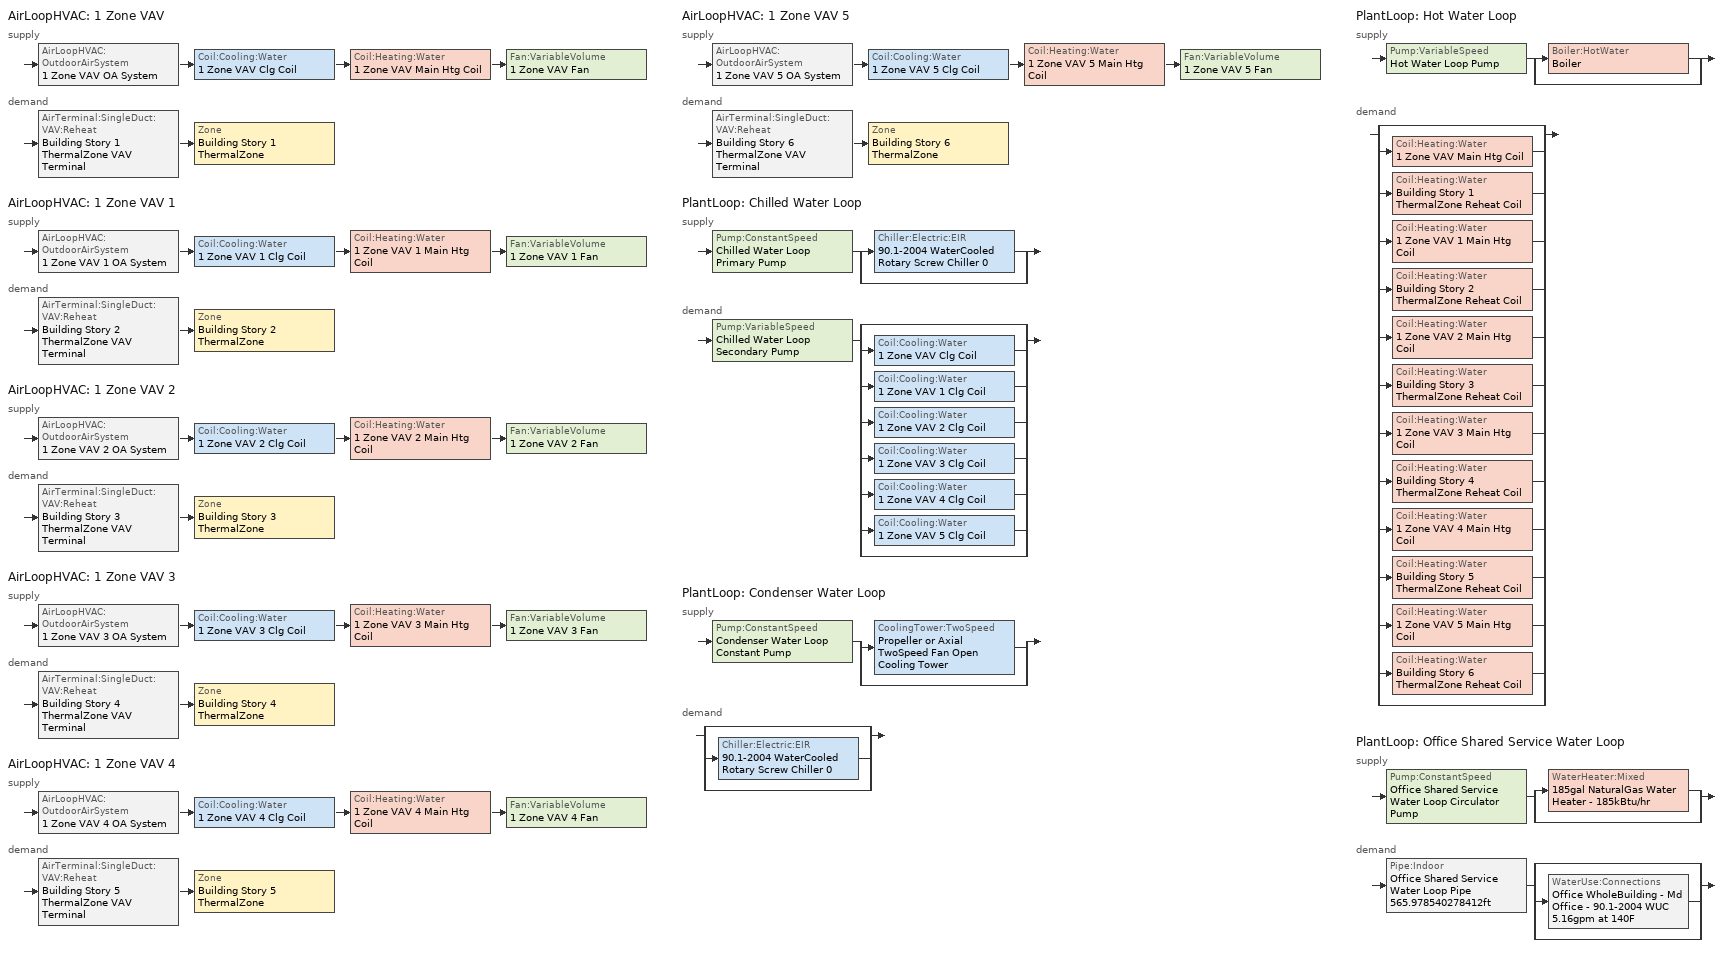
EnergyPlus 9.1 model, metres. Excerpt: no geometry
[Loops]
AirLoopHVAC '1 Zone VAV'
 supply: AirLoopHVAC:OutdoorAirSystem '1 Zone VAV OA System' > Coil:Cooling:Water '1 Zone VAV Clg Coil' > Coil:Heating:Water '1 Zone VAV Main Htg Coil' > Fan:VariableVolume '1 Zone VAV Fan'
 demand: AirTerminal:SingleDuct:VAV:Reheat 'Building Story 1 ThermalZone VAV Terminal' > Zone 'Building Story 1 ThermalZone'
AirLoopHVAC '1 Zone VAV 1'
 supply: AirLoopHVAC:OutdoorAirSystem '1 Zone VAV 1 OA System' > Coil:Cooling:Water '1 Zone VAV 1 Clg Coil' > Coil:Heating:Water '1 Zone VAV 1 Main Htg Coil' > Fan:VariableVolume '1 Zone VAV 1 Fan'
 demand: AirTerminal:SingleDuct:VAV:Reheat 'Building Story 2 ThermalZone VAV Terminal' > Zone 'Building Story 2 ThermalZone'
AirLoopHVAC '1 Zone VAV 2'
 supply: AirLoopHVAC:OutdoorAirSystem '1 Zone VAV 2 OA System' > Coil:Cooling:Water '1 Zone VAV 2 Clg Coil' > Coil:Heating:Water '1 Zone VAV 2 Main Htg Coil' > Fan:VariableVolume '1 Zone VAV 2 Fan'
 demand: AirTerminal:SingleDuct:VAV:Reheat 'Building Story 3 ThermalZone VAV Terminal' > Zone 'Building Story 3 ThermalZone'
AirLoopHVAC '1 Zone VAV 3'
 supply: AirLoopHVAC:OutdoorAirSystem '1 Zone VAV 3 OA System' > Coil:Cooling:Water '1 Zone VAV 3 Clg Coil' > Coil:Heating:Water '1 Zone VAV 3 Main Htg Coil' > Fan:VariableVolume '1 Zone VAV 3 Fan'
 demand: AirTerminal:SingleDuct:VAV:Reheat 'Building Story 4 ThermalZone VAV Terminal' > Zone 'Building Story 4 ThermalZone'
AirLoopHVAC '1 Zone VAV 4'
 supply: AirLoopHVAC:OutdoorAirSystem '1 Zone VAV 4 OA System' > Coil:Cooling:Water '1 Zone VAV 4 Clg Coil' > Coil:Heating:Water '1 Zone VAV 4 Main Htg Coil' > Fan:VariableVolume '1 Zone VAV 4 Fan'
 demand: AirTerminal:SingleDuct:VAV:Reheat 'Building Story 5 ThermalZone VAV Terminal' > Zone 'Building Story 5 ThermalZone'
AirLoopHVAC '1 Zone VAV 5'
 supply: AirLoopHVAC:OutdoorAirSystem '1 Zone VAV 5 OA System' > Coil:Cooling:Water '1 Zone VAV 5 Clg Coil' > Coil:Heating:Water '1 Zone VAV 5 Main Htg Coil' > Fan:VariableVolume '1 Zone VAV 5 Fan'
 demand: AirTerminal:SingleDuct:VAV:Reheat 'Building Story 6 ThermalZone VAV Terminal' > Zone 'Building Story 6 ThermalZone'
PlantLoop 'Chilled Water Loop'
 supply: Pump:ConstantSpeed 'Chilled Water Loop Primary Pump' > split
  | Chiller:Electric:EIR '90.1-2004 WaterCooled  Rotary Screw Chiller 0'
  | bypass
 demand: Pump:VariableSpeed 'Chilled Water Loop Secondary Pump' > split
  | bypass
  | Coil:Cooling:Water '1 Zone VAV Clg Coil'
  | Coil:Cooling:Water '1 Zone VAV 1 Clg Coil'
  | Coil:Cooling:Water '1 Zone VAV 2 Clg Coil'
  | Coil:Cooling:Water '1 Zone VAV 3 Clg Coil'
  | Coil:Cooling:Water '1 Zone VAV 4 Clg Coil'
  | Coil:Cooling:Water '1 Zone VAV 5 Clg Coil'
  | bypass
PlantLoop 'Condenser Water Loop'
 supply: Pump:ConstantSpeed 'Condenser Water Loop Constant Pump' > split
  | CoolingTower:TwoSpeed 'Propeller or Axial TwoSpeed Fan Open Cooling Tower'
  | bypass
 demand: split
  | bypass
  | Chiller:Electric:EIR '90.1-2004 WaterCooled  Rotary Screw Chiller 0'
  | bypass
PlantLoop 'Hot Water Loop'
 supply: Pump:VariableSpeed 'Hot Water Loop Pump' > split
  | Boiler:HotWater 'Boiler'
  | bypass
 demand: split
  | bypass
  | Coil:Heating:Water '1 Zone VAV Main Htg Coil'
  | Coil:Heating:Water 'Building Story 1 ThermalZone Reheat Coil'
  | Coil:Heating:Water '1 Zone VAV 1 Main Htg Coil'
  | Coil:Heating:Water 'Building Story 2 ThermalZone Reheat Coil'
  | Coil:Heating:Water '1 Zone VAV 2 Main Htg Coil'
  | Coil:Heating:Water 'Building Story 3 ThermalZone Reheat Coil'
  | Coil:Heating:Water '1 Zone VAV 3 Main Htg Coil'
  | Coil:Heating:Water 'Building Story 4 ThermalZone Reheat Coil'
  | Coil:Heating:Water '1 Zone VAV 4 Main Htg Coil'
  | Coil:Heating:Water 'Building Story 5 ThermalZone Reheat Coil'
  | Coil:Heating:Water '1 Zone VAV 5 Main Htg Coil'
  | Coil:Heating:Water 'Building Story 6 ThermalZone Reheat Coil'
  | bypass
PlantLoop 'Office Shared Service Water Loop'
 supply: Pump:ConstantSpeed 'Office Shared Service Water Loop Circulator Pump' > split
  | WaterHeater:Mixed '185gal NaturalGas Water Heater - 185kBtu/hr'
  | bypass
 demand: Pipe:Indoor 'Office Shared Service Water Loop Pipe 565.978540278412ft' > split
  | bypass
  | WaterUse:Connections 'Office WholeBuilding - Md Office - 90.1-2004 WUC 5.16gpm at 140F'
  | bypass
[Material] Roughness=Smooth; Thermal Absorptance=0.9; Solar Absorptance=0.7; Visible Absorptance=0.7
Name | Thickness {m} | Conductivity {W/m-K} | Density {kg/m3} | Specific Heat {J/kg-K}
Copper pipe 0.75in type L | 0.001143 | 386 | 8906.27 | 385.1856
Fiberglass batt 0.5in | 0.0127 | 0.0663448 | 11.2129 | 837.36
[Construction]
Copper pipe 0.75in type L with 0.5in fiberglass batt: Fiberglass batt 0.5in, Copper pipe 0.75in type L
[ZoneControl:Thermostat] Control Object Type 1=ThermostatSetpoint:DualSetpoint
Name | Zone or ZoneList | Control Type Schedule | Control Name 1
Building Story 1 ThermalZone Thermostat | Building Story 1 ThermalZone | Building Story 1 ThermalZone Thermostat Schedule | Story Top Blended Space Type Thermostat
Building Story 2 ThermalZone Thermostat | Building Story 2 ThermalZone | Building Story 2 ThermalZone Thermostat Schedule | Story Mid3 Blended Space Type Thermostat
Building Story 3 ThermalZone Thermostat | Building Story 3 ThermalZone | Building Story 3 ThermalZone Thermostat Schedule | Story Mid2 Blended Space Type Thermostat
Building Story 4 ThermalZone Thermostat | Building Story 4 ThermalZone | Building Story 4 ThermalZone Thermostat Schedule | Story Mid Blended Space Type Thermostat
Building Story 5 ThermalZone Thermostat | Building Story 5 ThermalZone | Building Story 5 ThermalZone Thermostat Schedule | Story Ground Blended Space Type Thermostat
Building Story 6 ThermalZone Thermostat | Building Story 6 ThermalZone | Building Story 6 ThermalZone Thermostat Schedule | Story Mid4 Blended Space Type Thermostat
[ThermostatSetpoint:DualSetpoint] Heating Setpoint Temperature Schedule=OfficeMedium HTGSETP_SCH_PACU_VAV_bot; Cooling Setpoint Temperature Schedule=OfficeMedium CLGSETP_SCH_NO_SETBACK
Story Top Blended Space Type Thermostat; Story Mid3 Blended Space Type Thermostat; Story Mid2 Blended Space Type Thermostat; Story Mid Blended Space Type Thermostat; Story Ground Blended Space Type Thermostat; Story Mid4 Blended Space Type Thermostat
[AirTerminal:SingleDuct:VAV:Reheat] Availability Schedule=Always On Discrete; Maximum Air Flow Rate {m3/s}=Autosize; Zone Minimum Air Flow Input Method=Constant; Constant Minimum Air Flow Fraction=0.3; Fixed Minimum Air Flow Rate {m3/s}=0; Maximum Hot Water or Steam Flow Rate {m3/s}=Autosize; Minimum Hot Water or Steam Flow Rate {m3/s}=0; Convergence Tolerance=0.001; Damper Heating Action=Normal; Maximum Flow per Zone Floor Area During Reheat {m3/s-m2}=Autocalculate; Maximum Flow Fraction During Reheat=0.5; Maximum Reheat Air Temperature {C}=40
Name | Reheat Coil
Building Story 1 ThermalZone VAV Terminal | Building Story 1 ThermalZone Reheat Coil
Building Story 2 ThermalZone VAV Terminal | Building Story 2 ThermalZone Reheat Coil
Building Story 3 ThermalZone VAV Terminal | Building Story 3 ThermalZone Reheat Coil
Building Story 4 ThermalZone VAV Terminal | Building Story 4 ThermalZone Reheat Coil
Building Story 5 ThermalZone VAV Terminal | Building Story 5 ThermalZone Reheat Coil
Building Story 6 ThermalZone VAV Terminal | Building Story 6 ThermalZone Reheat Coil
[Coil:Heating:Water] Availability Schedule=Always On Discrete; U-Factor Times Area Value {W/K}=Autosize; Maximum Water Flow Rate {m3/s}=Autosize; Performance Input Method=UFactorTimesAreaAndDesignWaterFlowRate; Rated Capacity {W}=Autosize; Rated Inlet Water Temperature {C}=82.2222; Rated Outlet Water Temperature {C}=71.1111; Rated Ratio for Air and Water Convection=0.5
Name | Rated Inlet Air Temperature {C} | Rated Outlet Air Temperature {C}
Building Story 1 ThermalZone Reheat Coil; Building Story 2 ThermalZone Reheat Coil; Building Story 3 ThermalZone Reheat Coil; Building Story 4 ThermalZone Reheat Coil; Building Story 5 ThermalZone Reheat Coil; Building Story 6 ThermalZone Reheat Coil | 12.7778 | 40
1 Zone VAV Main Htg Coil; 1 Zone VAV 1 Main Htg Coil; 1 Zone VAV 2 Main Htg Coil; 1 Zone VAV 3 Main Htg Coil; 1 Zone VAV 4 Main Htg Coil; 1 Zone VAV 5 Main Htg Coil | 7.22222 | 12.7778
[Zone equipment]
Building Story 1 ThermalZone: Building Story 1 ThermalZone VAV Terminal
Building Story 2 ThermalZone: Building Story 2 ThermalZone VAV Terminal
Building Story 3 ThermalZone: Building Story 3 ThermalZone VAV Terminal
Building Story 4 ThermalZone: Building Story 4 ThermalZone VAV Terminal
Building Story 5 ThermalZone: Building Story 5 ThermalZone VAV Terminal
Building Story 6 ThermalZone: Building Story 6 ThermalZone VAV Terminal
[Sizing:Zone] Zone Cooling Design Supply Air Temperature Input Method=SupplyAirTemperature; Zone Cooling Design Supply Air Temperature {C}=12.7778; Zone Cooling Design Supply Air Temperature Difference {deltaC}=11.11; Zone Heating Design Supply Air Temperature Input Method=SupplyAirTemperature; Zone Heating Design Supply Air Temperature {C}=40; Zone Heating Design Supply Air Temperature Difference {deltaC}=11.11; Zone Cooling Design Supply Air Humidity Ratio {kgWater/kgDryAir}=0.0085; Zone Heating Design Supply Air Humidity Ratio {kgWater/kgDryAir}=0.008; Cooling Design Air Flow Method=DesignDayWithLimit; Cooling Design Air Flow Rate {m3/s}=0; Cooling Minimum Air Flow per Zone Floor Area {m3/s-m2}=0.000762; Cooling Minimum Air Flow {m3/s}=0; Cooling Minimum Air Flow Fraction=0; Heating Design Air Flow Method=DesignDay; Heating Design Air Flow Rate {m3/s}=0; Heating Maximum Air Flow per Zone Floor Area {m3/s-m2}=0.002032; Heating Maximum Air Flow {m3/s}=0.141576; Heating Maximum Air Flow Fraction=0.3; Account for Dedicated Outdoor Air System=No
Name | Design Specification Outdoor Air Object | Design Specification Zone Air Distribution Object
Building Story 1 ThermalZone | Blended OA 5 | Building Story 1 ThermalZone Design Spec Zone Air Dist
Building Story 2 ThermalZone | Blended OA 3 | Building Story 2 ThermalZone Design Spec Zone Air Dist
Building Story 3 ThermalZone | Blended OA 2 | Building Story 3 ThermalZone Design Spec Zone Air Dist
Building Story 4 ThermalZone | Blended OA 1 | Building Story 4 ThermalZone Design Spec Zone Air Dist
Building Story 5 ThermalZone | Blended OA | Building Story 5 ThermalZone Design Spec Zone Air Dist
Building Story 6 ThermalZone | Blended OA 4 | Building Story 6 ThermalZone Design Spec Zone Air Dist
[DesignSpecification:ZoneAirDistribution] Zone Air Distribution Effectiveness in Cooling Mode=1; Zone Air Distribution Effectiveness in Heating Mode=1
Building Story 1 ThermalZone Design Spec Zone Air Dist; Building Story 2 ThermalZone Design Spec Zone Air Dist; Building Story 3 ThermalZone Design Spec Zone Air Dist; Building Story 4 ThermalZone Design Spec Zone Air Dist; Building Story 5 ThermalZone Design Spec Zone Air Dist; Building Story 6 ThermalZone Design Spec Zone Air Dist
[Controller:MechanicalVentilation] Availability Schedule=Always On Discrete; Demand Controlled Ventilation=No; System Outdoor Air Method=VentilationRateProcedure
Name | Zone Name 1 | Design Specification Outdoor Air Object Name 1 | Design Specification Zone Air Distribution Object Name 1
1 Zone VAV Vent Controller | Building Story 1 ThermalZone | Blended OA 5 | Building Story 1 ThermalZone Design Spec Zone Air Dist
1 Zone VAV 1 Vent Controller | Building Story 2 ThermalZone | Blended OA 3 | Building Story 2 ThermalZone Design Spec Zone Air Dist
1 Zone VAV 2 Vent Controller | Building Story 3 ThermalZone | Blended OA 2 | Building Story 3 ThermalZone Design Spec Zone Air Dist
1 Zone VAV 3 Vent Controller | Building Story 4 ThermalZone | Blended OA 1 | Building Story 4 ThermalZone Design Spec Zone Air Dist
1 Zone VAV 4 Vent Controller | Building Story 5 ThermalZone | Blended OA | Building Story 5 ThermalZone Design Spec Zone Air Dist
1 Zone VAV 5 Vent Controller | Building Story 6 ThermalZone | Blended OA 4 | Building Story 6 ThermalZone Design Spec Zone Air Dist
[DesignSpecification:OutdoorAir] Outdoor Air Method=Sum; Outdoor Air Flow per Person {m3/s-person}=0; Outdoor Air Flow per Zone Floor Area {m3/s-m2}=0.000508; Outdoor Air Flow per Zone {m3/s}=0; Outdoor Air Flow Air Changes per Hour {1/hr}=0
Blended OA 5; Blended OA 3; Blended OA 2; Blended OA 1; Blended OA; Blended OA 4
[AirLoopHVAC] Design Supply Air Flow Rate {m3/s}=AutoSize
1 Zone VAV; 1 Zone VAV 1; 1 Zone VAV 2; 1 Zone VAV 3; 1 Zone VAV 4; 1 Zone VAV 5
[Sizing:System] Type of Load to Size On=Sensible; Design Outdoor Air Flow Rate {m3/s}=Autosize; Central Heating Maximum System Air Flow Ratio=0.3; Preheat Design Temperature {C}=7.22222; Preheat Design Humidity Ratio {kgWater/kgDryAir}=0.008; Precool Design Temperature {C}=12.7778; Precool Design Humidity Ratio {kgWater/kgDryAir}=0.008; Central Cooling Design Supply Air Temperature {C}=12.7778; Central Heating Design Supply Air Temperature {C}=12.7778; Type of Zone Sum to Use=Coincident; 100% Outdoor Air in Cooling=No; 100% Outdoor Air in Heating=No; Central Cooling Design Supply Air Humidity Ratio {kgWater/kgDryAir}=0.0085; Central Heating Design Supply Air Humidity Ratio {kgWater/kgDryAir}=0.008; Cooling Supply Air Flow Rate Method=DesignDay; Cooling Supply Air Flow Rate {m3/s}=0; Cooling Supply Air Flow Rate Per Floor Area {m3/s-m2}=0.00996765; Cooling Fraction of Autosized Cooling Supply Air Flow Rate=1; Cooling Supply Air Flow Rate Per Unit Cooling Capacity {m3/s-W}=3.94755e-05; Heating Supply Air Flow Rate Method=DesignDay; Heating Supply Air Flow Rate {m3/s}=0; Heating Supply Air Flow Rate Per Floor Area {m3/s-m2}=0.00996765; Heating Fraction of Autosized Heating Supply Air Flow Rate=1; Heating Fraction of Autosized Cooling Supply Air Flow Rate=1; Heating Supply Air Flow Rate Per Unit Heating Capacity {m3/s-W}=3.15882e-05; System Outdoor Air Method=ZoneSum; Zone Maximum Outdoor Air Fraction=1; Cooling Design Capacity Method=CoolingDesignCapacity; Cooling Design Capacity {W}=Autosize; Cooling Design Capacity Per Floor Area {W/m2}=234.7; Fraction of Autosized Cooling Design Capacity=1; Heating Design Capacity Method=HeatingDesignCapacity; Heating Design Capacity {W}=Autosize; Heating Design Capacity Per Floor Area {W/m2}=157; Fraction of Autosized Heating Design Capacity=1; Central Cooling Capacity Control Method=OnOff
1 Zone VAV; 1 Zone VAV 1; 1 Zone VAV 2; 1 Zone VAV 3; 1 Zone VAV 4; 1 Zone VAV 5
[Controller:WaterCoil] Control Variable=Temperature; Actuator Variable=Flow; Maximum Actuated Flow {m3/s}=Autosize; Minimum Actuated Flow {m3/s}=0
Name | Action | Controller Convergence Tolerance {deltaC}
1 Zone VAV Clg Coil Controller; 1 Zone VAV 1 Clg Coil Controller; 1 Zone VAV 2 Clg Coil Controller; 1 Zone VAV 3 Clg Coil Controller; 1 Zone VAV 4 Clg Coil Controller; 1 Zone VAV 5 Clg Coil Controller | Reverse | Autosize
1 Zone VAV Main Htg Coil Controller; 1 Zone VAV 1 Main Htg Coil Controller; 1 Zone VAV 2 Main Htg Coil Controller; 1 Zone VAV 3 Main Htg Coil Controller; 1 Zone VAV 4 Main Htg Coil Controller; 1 Zone VAV 5 Main Htg Coil Controller | Normal | 0.1
[Controller:OutdoorAir] Minimum Outdoor Air Flow Rate {m3/s}=Autosize; Maximum Outdoor Air Flow Rate {m3/s}=Autosize; Economizer Control Type=NoEconomizer; Economizer Control Action Type=ModulateFlow; Economizer Maximum Limit Dry-Bulb Temperature {C}=28; Economizer Maximum Limit Enthalpy {J/kg}=64000; Lockout Type=NoLockout; Minimum Limit Type=FixedMinimum; High Humidity Control=No; Control High Indoor Humidity Based on Outdoor Humidity Ratio=Yes; Heat Recovery Bypass Control Type=BypassWhenWithinEconomizerLimits
Name | Mechanical Ventilation Controller
1 Zone VAV OA Controller | 1 Zone VAV Vent Controller
1 Zone VAV 1 OA Controller | 1 Zone VAV 1 Vent Controller
1 Zone VAV 2 OA Controller | 1 Zone VAV 2 Vent Controller
1 Zone VAV 3 OA Controller | 1 Zone VAV 3 Vent Controller
1 Zone VAV 4 OA Controller | 1 Zone VAV 4 Vent Controller
1 Zone VAV 5 OA Controller | 1 Zone VAV 5 Vent Controller
[SetpointManager:MixedAir] Control Variable=Temperature
Name | Setpoint Node or NodeList
1 Zone VAV Mixed Air Node OS Default SPM | 1 Zone VAV Mixed Air Node
1 Zone VAV Clg Coil Outlet Air Node OS Default SPM | 1 Zone VAV Clg Coil Outlet Air Node
1 Zone VAV Main Htg Coil Outlet Air Node OS Default SPM | 1 Zone VAV Main Htg Coil Outlet Air Node
1 Zone VAV 1 Mixed Air Node OS Default SPM | 1 Zone VAV 1 Mixed Air Node
1 Zone VAV 1 Clg Coil Outlet Air Node OS Default SPM | 1 Zone VAV 1 Clg Coil Outlet Air Node
1 Zone VAV 1 Main Htg Coil Outlet Air Node OS Default SPM | 1 Zone VAV 1 Main Htg Coil Outlet Air Node
1 Zone VAV 2 Mixed Air Node OS Default SPM | 1 Zone VAV 2 Mixed Air Node
1 Zone VAV 2 Clg Coil Outlet Air Node OS Default SPM | 1 Zone VAV 2 Clg Coil Outlet Air Node
1 Zone VAV 2 Main Htg Coil Outlet Air Node OS Default SPM | 1 Zone VAV 2 Main Htg Coil Outlet Air Node
1 Zone VAV 3 Mixed Air Node OS Default SPM | 1 Zone VAV 3 Mixed Air Node
1 Zone VAV 3 Clg Coil Outlet Air Node OS Default SPM | 1 Zone VAV 3 Clg Coil Outlet Air Node
1 Zone VAV 3 Main Htg Coil Outlet Air Node OS Default SPM | 1 Zone VAV 3 Main Htg Coil Outlet Air Node
1 Zone VAV 4 Mixed Air Node OS Default SPM | 1 Zone VAV 4 Mixed Air Node
1 Zone VAV 4 Clg Coil Outlet Air Node OS Default SPM | 1 Zone VAV 4 Clg Coil Outlet Air Node
1 Zone VAV 4 Main Htg Coil Outlet Air Node OS Default SPM | 1 Zone VAV 4 Main Htg Coil Outlet Air Node
1 Zone VAV 5 Mixed Air Node OS Default SPM | 1 Zone VAV 5 Mixed Air Node
1 Zone VAV 5 Clg Coil Outlet Air Node OS Default SPM | 1 Zone VAV 5 Clg Coil Outlet Air Node
1 Zone VAV 5 Main Htg Coil Outlet Air Node OS Default SPM | 1 Zone VAV 5 Main Htg Coil Outlet Air Node
[Coil:Cooling:Water] Availability Schedule=Always On Discrete; Design Water Flow Rate {m3/s}=Autosize; Design Air Flow Rate {m3/s}=Autosize; Design Inlet Water Temperature {C}=Autosize; Design Inlet Air Temperature {C}=Autosize; Design Outlet Air Temperature {C}=Autosize; Design Inlet Air Humidity Ratio {kgWater/kgDryAir}=Autosize; Design Outlet Air Humidity Ratio {kgWater/kgDryAir}=Autosize; Type of Analysis=SimpleAnalysis; Heat Exchanger Configuration=CrossFlow
1 Zone VAV Clg Coil; 1 Zone VAV 1 Clg Coil; 1 Zone VAV 2 Clg Coil; 1 Zone VAV 3 Clg Coil; 1 Zone VAV 4 Clg Coil; 1 Zone VAV 5 Clg Coil
[Fan:VariableVolume] Availability Schedule=Always On Discrete; Fan Total Efficiency=0.62; Pressure Rise {Pa}=996.356; Maximum Flow Rate {m3/s}=AutoSize; Fan Power Minimum Flow Rate Input Method=Fraction; Fan Power Minimum Flow Fraction=0.25; Fan Power Minimum Air Flow Rate {m3/s}=0; Motor Efficiency=0.9; Motor In Airstream Fraction=1; Fan Power Coefficient 1=0.0407599; Fan Power Coefficient 2=0.088045; Fan Power Coefficient 3=-0.0729261; Fan Power Coefficient 4=0.94374; Fan Power Coefficient 5=0
1 Zone VAV Fan; 1 Zone VAV 1 Fan; 1 Zone VAV 2 Fan; 1 Zone VAV 3 Fan; 1 Zone VAV 4 Fan; 1 Zone VAV 5 Fan
[SetpointManager:Scheduled] Control Variable=Temperature
Name | Schedule | Setpoint Node or NodeList
1 Zone VAV Supply Air Setpoint Manager | Supply Air Temp - 55.0F | 1 Zone VAV Supply Outlet Node
1 Zone VAV 1 Supply Air Setpoint Manager | Supply Air Temp - 55.0F 1 | 1 Zone VAV 1 Supply Outlet Node
1 Zone VAV 2 Supply Air Setpoint Manager | Supply Air Temp - 55.0F 2 | 1 Zone VAV 2 Supply Outlet Node
1 Zone VAV 3 Supply Air Setpoint Manager | Supply Air Temp - 55.0F 3 | 1 Zone VAV 3 Supply Outlet Node
1 Zone VAV 4 Supply Air Setpoint Manager | Supply Air Temp - 55.0F 4 | 1 Zone VAV 4 Supply Outlet Node
1 Zone VAV 5 Supply Air Setpoint Manager | Supply Air Temp - 55.0F 5 | 1 Zone VAV 5 Supply Outlet Node
Chilled Water Loop Setpoint Manager | Chilled Water Loop Temp - 44F | Chilled Water Loop Supply Outlet Node
Hot Water Loop Setpoint Manager | Hot Water Loop Temp - 180F | Hot Water Loop Supply Outlet Node
Service hot water setpoint manager | Service Water Loop Temp - 140F | Office Shared Service Water Loop Supply Outlet Node
[PlantLoop] Fluid Type=Water; Maximum Loop Flow Rate {m3/s}=Autosize; Minimum Loop Flow Rate {m3/s}=0; Plant Loop Volume {m3}=Autocalculate; Load Distribution Scheme=Optimal; Plant Loop Demand Calculation Scheme=SingleSetpoint
Name | Plant Equipment Operation Scheme | Maximum Loop Temperature {C} | Minimum Loop Temperature {C} | Common Pipe Simulation
Chilled Water Loop | Chilled Water Loop Operation Schemes | 40 | 1 | CommonPipe
Condenser Water Loop | Condenser Water Loop Operation Schemes | 80 | 5
Hot Water Loop | Hot Water Loop Operation Schemes | 100 | 10
Office Shared Service Water Loop | Office Shared Service Water Loop Operation Schemes | 60 | 10
[Sizing:Plant] Sizing Option=NonCoincident; Zone Timesteps in Averaging Window=1; Coincident Sizing Factor Mode=None
Name | Loop Type | Design Loop Exit Temperature {C} | Loop Design Temperature Difference {deltaC}
Chilled Water Loop | Cooling | 6.66667 | 5.61111
Condenser Water Loop | Condenser | 29.4444 | 5.55556
Hot Water Loop | Heating | 82.2222 | 11.1111
Office Shared Service Water Loop | Heating | 60 | 5
[Pump:ConstantSpeed] Design Flow Rate {m3/s}=Autosize; Design Power Consumption {W}=Autosize; Fraction of Motor Inefficiencies to Fluid Stream=0; Pump Control Type=Intermittent; Design Power Sizing Method=PowerPerFlowPerPressure; Design Electric Power per Unit Flow Rate {W/(m3/s)}=348701.1; Design Shaft Power per Unit Flow Rate per Unit Head=1.28205
Name | Design Pump Head {Pa} | Motor Efficiency
Chilled Water Loop Primary Pump | 44836 | 0.9
Condenser Water Loop Constant Pump | 148557 | 0.9
Office Shared Service Water Loop Circulator Pump | 29890.7 | 0.3
[Chiller:Electric:EIR]
90.1-2004 WaterCooled  Rotary Screw Chiller 0: Reference Capacity {W}=Autosize; Reference COP {W/W}=5.5; Reference Leaving Chilled Water Temperature {C}=6.66667; Reference Entering Condenser Fluid Temperature {C}=35; Reference Chilled Water Flow Rate {m3/s}=Autosize; Reference Condenser Fluid Flow Rate {m3/s}=Autosize; Cooling Capacity Function of Temperature Curve=Curve Biquadratic 1; Electric Input to Cooling Output Ratio Function of Temperature Curve=Curve Biquadratic 2; Electric Input to Cooling Output Ratio Function of Part Load Ratio Curve=Curve Quadratic 1; Minimum Part Load Ratio=0.15; Maximum Part Load Ratio=1; Optimum Part Load Ratio=1; Minimum Unloading Ratio=0.25; Condenser Type=WaterCooled; Condenser Fan Power Ratio {W/W}=0; Fraction of Compressor Electric Consumption Rejected by Condenser=1; Leaving Chilled Water Lower Temperature Limit {C}=2.22222; Chiller Flow Mode=ConstantFlow; Sizing Factor=1
[Pump:VariableSpeed] Design Maximum Flow Rate {m3/s}=Autosize; Design Power Consumption {W}=Autosize; Motor Efficiency=0.9; Fraction of Motor Inefficiencies to Fluid Stream=0; Coefficient 1 of the Part Load Performance Curve=0; Design Minimum Flow Rate {m3/s}=0; Pump Control Type=Intermittent; Skin Loss Radiative Fraction=0.5; Design Power Sizing Method=PowerPerFlowPerPressure; Design Electric Power per Unit Flow Rate {W/(m3/s)}=348701.1; Design Shaft Power per Unit Flow Rate per Unit Head=1.28205; Design Minimum Flow Rate Fraction=0
Name | Design Pump Head {Pa} | Coefficient 2 of the Part Load Performance Curve | Coefficient 3 of the Part Load Performance Curve | Coefficient 4 of the Part Load Performance Curve
Chilled Water Loop Secondary Pump | 134508 | 0.0205 | 0.4101 | 0.5753
Hot Water Loop Pump | 179344 | 1 | 0 | 0
[PlantEquipmentOperationSchemes] Control Scheme Schedule Name 1=Always On Discrete
Name | Control Scheme Object Type 1 | Control Scheme Name 1
Chilled Water Loop Operation Schemes | PlantEquipmentOperation:CoolingLoad | Chilled Water Loop Cooling Operation Scheme
Condenser Water Loop Operation Schemes | PlantEquipmentOperation:CoolingLoad | Condenser Water Loop Cooling Operation Scheme
Hot Water Loop Operation Schemes | PlantEquipmentOperation:HeatingLoad | Hot Water Loop Heating Operation Scheme
Office Shared Service Water Loop Operation Schemes | PlantEquipmentOperation:HeatingLoad | Office Shared Service Water Loop Heating Operation Scheme
[PlantEquipmentOperation:CoolingLoad] Load Range Lower Limit 1 {W}=0; Load Range Upper Limit 1 {W}=1000000000
Name | Range Equipment List Name 1
Chilled Water Loop Cooling Operation Scheme | Chilled Water Loop Cooling Equipment List
Condenser Water Loop Cooling Operation Scheme | Condenser Water Loop Cooling Equipment List
[PlantEquipmentList]
Chilled Water Loop Cooling Equipment List: Chiller:Electric:EIR, 90.1-2004 WaterCooled  Rotary Screw Chiller 0
Condenser Water Loop Cooling Equipment List: CoolingTower:TwoSpeed, Propeller or Axial TwoSpeed Fan Open Cooling Tower
Hot Water Loop Heating Equipment List: Boiler:HotWater, Boiler
Office Shared Service Water Loop Heating Equipment List: WaterHeater:Mixed, 185gal NaturalGas Water Heater - 185kBtu/hr
[CoolingTower:TwoSpeed]
Propeller or Axial TwoSpeed Fan Open Cooling Tower: Design Water Flow Rate {m3/s}=Autosize; High Fan Speed Air Flow Rate {m3/s}=Autosize; High Fan Speed Fan Power {W}=Autosize; High Fan Speed U-Factor Times Area Value {W/K}=Autosize; Low Fan Speed Air Flow Rate {m3/s}=Autocalculate; Low Fan Speed Air Flow Rate Sizing Factor=0.5; Low Fan Speed Fan Power {W}=Autocalculate; Low Fan Speed Fan Power Sizing Factor=0.16; Low Fan Speed U-Factor Times Area Value {W/K}=Autocalculate; Low Fan Speed U-Factor Times Area Sizing Factor=0.6; Free Convection Regime Air Flow Rate {m3/s}=0; Free Convection Regime Air Flow Rate Sizing Factor=0.1; Free Convection Regime U-Factor Times Area Value {W/K}=0; Free Convection U-Factor Times Area Value Sizing Factor=0.1; Performance Input Method=UFactorTimesAreaAndDesignWaterFlowRate; Heat Rejection Capacity and Nominal Capacity Sizing Ratio=1.25; Low Speed Nominal Capacity Sizing Factor=0.5; Free Convection Nominal Capacity Sizing Factor=0.1; Design Inlet Air Dry-Bulb Temperature {C}=25.6; Design Inlet Air Wet-Bulb Temperature {C}=25.6; Design Approach Temperature {deltaC}=Autosize; Design Range Temperature {deltaC}=Autosize; Basin Heater Capacity {W/K}=0; Basin Heater Setpoint Temperature {C}=2; Evaporation Loss Factor {percent/K}=0.2; Drift Loss Percent {percent}=0.008; Blowdown Concentration Ratio=3; Number of Cells=1; Cell Control=MinimalCell; Cell Minimum  Water Flow Rate Fraction=0.33; Cell Maximum Water Flow Rate Fraction=2.5; Sizing Factor=1
[SetpointManager:FollowOutdoorAirTemperature]
Condenser Water Loop Setpoint Manager Follow OATwb with 7.0F Approach: Control Variable=Temperature; Reference Temperature Type=OutdoorAirWetBulb; Offset Temperature Difference {deltaC}=3.88889; Maximum Setpoint Temperature {C}=29.4444; Minimum Setpoint Temperature {C}=21.1111; Setpoint Node or NodeList=Condenser Water Loop Supply Outlet Node
[Boiler:HotWater]
Boiler: Fuel Type=NaturalGas; Nominal Capacity {W}=Autosize; Nominal Thermal Efficiency=0.78; Efficiency Curve Temperature Evaluation Variable=LeavingBoiler; Design Water Flow Rate {m3/s}=Autosize; Minimum Part Load Ratio=0; Maximum Part Load Ratio=1.2; Optimum Part Load Ratio=1; Water Outlet Upper Temperature Limit {C}=95; Boiler Flow Mode=LeavingSetpointModulated; Parasitic Electric Load {W}=0; Sizing Factor=1
[PlantEquipmentOperation:HeatingLoad] Load Range Lower Limit 1 {W}=0; Load Range Upper Limit 1 {W}=1000000000
Name | Range Equipment List Name 1
Hot Water Loop Heating Operation Scheme | Hot Water Loop Heating Equipment List
Office Shared Service Water Loop Heating Operation Scheme | Office Shared Service Water Loop Heating Equipment List
[WaterHeater:Mixed]
185gal NaturalGas Water Heater - 185kBtu/hr: Tank Volume {m3}=0.701744; Setpoint Temperature Schedule=Service Water Loop Temp - 140F; Deadband Temperature Difference {deltaC}=2; Maximum Temperature Limit {C}=60; Heater Control Type=Cycle; Heater Maximum Capacity {W}=54329.9; Heater Ignition Minimum Flow Rate {m3/s}=0; Heater Ignition Delay {s}=0; Heater Fuel Type=NaturalGas; Heater Thermal Efficiency=0.78; Off Cycle Parasitic Fuel Consumption Rate {W}=0; Off Cycle Parasitic Fuel Type=NaturalGas; Off Cycle Parasitic Heat Fraction to Tank=0.8; On Cycle Parasitic Fuel Consumption Rate {W}=0; On Cycle Parasitic Fuel Type=NaturalGas; On Cycle Parasitic Heat Fraction to Tank=0; Ambient Temperature Indicator=Schedule; Ambient Temperature Schedule=Water Heater Ambient Temp Schedule - 71.6f; Off Cycle Loss Coefficient to Ambient Temperature {W/K}=6; Off Cycle Loss Fraction to Zone=1; On Cycle Loss Coefficient to Ambient Temperature {W/K}=6; On Cycle Loss Fraction to Zone=1; Use Side Effectiveness=1; Source Side Effectiveness=1; Use Side Design Flow Rate {m3/s}=Autosize; Source Side Design Flow Rate {m3/s}=Autosize; Indirect Water Heating Recovery Time {hr}=1.5; Source Side Flow Control Mode=IndirectHeatPrimarySetpoint
[Pipe:Indoor]
Office Shared Service Water Loop Pipe 565.978540278412ft: Construction=Copper pipe 0.75in type L with 0.5in fiberglass batt; Environment Type=Schedule; Ambient Temperature Schedule=Office Shared Service Water Loop Piping Air Temp - 70F; Ambient Air Velocity Schedule=Office Shared Service Water Loop Piping Air Velocity - 0.67mph; Pipe Inside Diameter {m}=0.019939; Pipe Length {m}=172.51
[WaterUse:Connections]
Office WholeBuilding - Md Office - 90.1-2004 WUC 5.16gpm at 140F: Water Use Equipment Name 1=Office WholeBuilding - Md Office - 90.1-2004 Service Water Use 5.16gpm at 140F
[WaterUse:Equipment]
Office WholeBuilding - Md Office - 90.1-2004 Service Water Use 5.16gpm at 140F: Peak Flow Rate {m3/s}=0.000325696; Flow Rate Fraction Schedule=OfficeMedium BLDG_SWH_SCH; Target Temperature Schedule=Mixed Water At Faucet Temp - 140F; Sensible Fraction Schedule=Fraction Sensible - 0.2; Latent Fraction Schedule=Fraction Latent - 0.05
[Schedule:Compact]
Building Story 1 ThermalZone Thermostat Schedule; Building Story 2 ThermalZone Thermostat Schedule; Building Story 3 ThermalZone Thermostat Schedule; Building Story 4 ThermalZone Thermostat Schedule; Building Story 5 ThermalZone Thermostat Schedule; Building Story 6 ThermalZone Thermostat Schedule: Through: 12/31, For: AllDays, Until: 24:00, 4
[Schedule:Day:Interval]
OfficeMedium HTGSETP_SCH_PACU_VAV_bot Wkdy Day: No, 05:00, 15.6, 22:00, 21, 24:00, 15.6
OfficeMedium HTGSETP_SCH_PACU_VAV_bot Sat Day: No, 05:00, 15.6, 17:00, 21, 24:00, 15.6
OfficeMedium HTGSETP_SCH_PACU_VAV_bot Default; OfficeMedium HTGSETP_SCH_PACU_VAV_bot Summer Design Day: No, 24:00, 15.6
OfficeMedium HTGSETP_SCH_PACU_VAV_bot Winter Design Day: No, 05:00, 15.6, 06:00, 17.6, 07:00, 19.6, 22:00, 21, 24:00, 15.6
OfficeMedium CLGSETP_SCH_NO_SETBACK Default|WntrDsn|Sat|Wkdy Day; OfficeMedium CLGSETP_SCH_NO_SETBACK Default; OfficeMedium CLGSETP_SCH_NO_SETBACK Winter Design Day: No, 24:00, 24
OfficeMedium CLGSETP_SCH_NO_SETBACK Summer Design Day: No, 05:00, 26.7, 06:00, 25.7, 07:00, 25, 22:00, 24, 24:00, 26.7
Chilled Water Loop Temp - 44F Default: No, 24:00, 6.66667
Fraction Latent - 0.05 Default: No, 24:00, 0.05
Fraction Sensible - 0.2 Default: No, 24:00, 0.2
Hot Water Loop Temp - 180F Default: No, 24:00, 82.2222
Mixed Water At Faucet Temp - 140F Default; Service Water Loop Temp - 140F Default: No, 24:00, 60
Office Shared Service Water Loop Piping Air Temp - 70F Default: No, 24:00, 21.1111
Office Shared Service Water Loop Piping Air Velocity - 0.67mph Default: No, 24:00, 0.3
OfficeMedium BLDG_SWH_SCH Default: No, 06:00, 0, 11:00, 0.04, 13:00, 0.06, 14:00, 0.09, 15:00, 0.06, 18:00, 0.04, 24:00, 0
OfficeMedium BLDG_SWH_SCH SmrDsn|Wkdy Day; OfficeMedium BLDG_SWH_SCH Summer Design Day: No, 06:00, 0, 07:00, 0.07, 08:00, 0.19, 09:00, 0.35, 10:00, 0.38, 11:00, 0.39, 12:00, 0.47, 13:00, 0.57, 14:00, 0.54, 15:00, 0.34, 16:00, 0.33, 17:00, 0.44, 18:00, 0.26, 19:00, 0.21, 20:00, 0.15, 21:00, 0.17, 22:00, 0.08, 24:00, 0.05
OfficeMedium BLDG_SWH_SCH Winter Design Day; OfficeMedium BLDG_SWH_SCH WntrDsn|Sat Day: No, 06:00, 0, 07:00, 0.07, 08:00, 0.11, 09:00, 0.15, 10:00, 0.21, 11:00, 0.19, 12:00, 0.23, 13:00, 0.2, 14:00, 0.19, 15:00, 0.15, 16:00, 0.13, 17:00, 0.14, 19:00, 0.07, 24:00, 0
Supply Air Temp - 55.0F Default; Supply Air Temp - 55.0F Default 1; Supply Air Temp - 55.0F Default 2; Supply Air Temp - 55.0F Default 3; Supply Air Temp - 55.0F Default 4; Supply Air Temp - 55.0F Default 5: No, 24:00, 12.7778
Water Heater Ambient Temp Schedule - 71.6f Default: No, 24:00, 22
[Schedule:Week:Daily]
OfficeMedium HTGSETP_SCH_PACU_VAV_bot Week Rule - Jan1-Dec31: OfficeMedium HTGSETP_SCH_PACU_VAV_bot Default, OfficeMedium HTGSETP_SCH_PACU_VAV_bot Wkdy Day, OfficeMedium HTGSETP_SCH_PACU_VAV_bot Wkdy Day, OfficeMedium HTGSETP_SCH_PACU_VAV_bot Wkdy Day, OfficeMedium HTGSETP_SCH_PACU_VAV_bot Wkdy Day, OfficeMedium HTGSETP_SCH_PACU_VAV_bot Wkdy Day, OfficeMedium HTGSETP_SCH_PACU_VAV_bot Sat Day, OfficeMedium HTGSETP_SCH_PACU_VAV_bot Default, OfficeMedium HTGSETP_SCH_PACU_VAV_bot Summer Design Day, OfficeMedium HTGSETP_SCH_PACU_VAV_bot Winter Design Day, OfficeMedium HTGSETP_SCH_PACU_VAV_bot Default, OfficeMedium HTGSETP_SCH_PACU_VAV_bot Default
OfficeMedium CLGSETP_SCH_NO_SETBACK Week Rule - Jan1-Dec31: OfficeMedium CLGSETP_SCH_NO_SETBACK Default, OfficeMedium CLGSETP_SCH_NO_SETBACK Default|WntrDsn|Sat|Wkdy Day, OfficeMedium CLGSETP_SCH_NO_SETBACK Default|WntrDsn|Sat|Wkdy Day, OfficeMedium CLGSETP_SCH_NO_SETBACK Default|WntrDsn|Sat|Wkdy Day, OfficeMedium CLGSETP_SCH_NO_SETBACK Default|WntrDsn|Sat|Wkdy Day, OfficeMedium CLGSETP_SCH_NO_SETBACK Default|WntrDsn|Sat|Wkdy Day, OfficeMedium CLGSETP_SCH_NO_SETBACK Default|WntrDsn|Sat|Wkdy Day, OfficeMedium CLGSETP_SCH_NO_SETBACK Default, OfficeMedium CLGSETP_SCH_NO_SETBACK Summer Design Day, OfficeMedium CLGSETP_SCH_NO_SETBACK Winter Design Day, OfficeMedium CLGSETP_SCH_NO_SETBACK Default, OfficeMedium CLGSETP_SCH_NO_SETBACK Default
Chilled Water Loop Temp - 44F Week Rule - Jan1-Dec31: Chilled Water Loop Temp - 44F Default, Chilled Water Loop Temp - 44F Default, Chilled Water Loop Temp - 44F Default, Chilled Water Loop Temp - 44F Default, Chilled Water Loop Temp - 44F Default, Chilled Water Loop Temp - 44F Default, Chilled Water Loop Temp - 44F Default, Chilled Water Loop Temp - 44F Default, Chilled Water Loop Temp - 44F Default, Chilled Water Loop Temp - 44F Default, Chilled Water Loop Temp - 44F Default, Chilled Water Loop Temp - 44F Default
Fraction Latent - 0.05 Week Rule - Jan1-Dec31: Fraction Latent - 0.05 Default, Fraction Latent - 0.05 Default, Fraction Latent - 0.05 Default, Fraction Latent - 0.05 Default, Fraction Latent - 0.05 Default, Fraction Latent - 0.05 Default, Fraction Latent - 0.05 Default, Fraction Latent - 0.05 Default, Fraction Latent - 0.05 Default, Fraction Latent - 0.05 Default, Fraction Latent - 0.05 Default, Fraction Latent - 0.05 Default
Fraction Sensible - 0.2 Week Rule - Jan1-Dec31: Fraction Sensible - 0.2 Default, Fraction Sensible - 0.2 Default, Fraction Sensible - 0.2 Default, Fraction Sensible - 0.2 Default, Fraction Sensible - 0.2 Default, Fraction Sensible - 0.2 Default, Fraction Sensible - 0.2 Default, Fraction Sensible - 0.2 Default, Fraction Sensible - 0.2 Default, Fraction Sensible - 0.2 Default, Fraction Sensible - 0.2 Default, Fraction Sensible - 0.2 Default
Hot Water Loop Temp - 180F Week Rule - Jan1-Dec31: Hot Water Loop Temp - 180F Default, Hot Water Loop Temp - 180F Default, Hot Water Loop Temp - 180F Default, Hot Water Loop Temp - 180F Default, Hot Water Loop Temp - 180F Default, Hot Water Loop Temp - 180F Default, Hot Water Loop Temp - 180F Default, Hot Water Loop Temp - 180F Default, Hot Water Loop Temp - 180F Default, Hot Water Loop Temp - 180F Default, Hot Water Loop Temp - 180F Default, Hot Water Loop Temp - 180F Default
Mixed Water At Faucet Temp - 140F Week Rule - Jan1-Dec31: Mixed Water At Faucet Temp - 140F Default, Mixed Water At Faucet Temp - 140F Default, Mixed Water At Faucet Temp - 140F Default, Mixed Water At Faucet Temp - 140F Default, Mixed Water At Faucet Temp - 140F Default, Mixed Water At Faucet Temp - 140F Default, Mixed Water At Faucet Temp - 140F Default, Mixed Water At Faucet Temp - 140F Default, Mixed Water At Faucet Temp - 140F Default, Mixed Water At Faucet Temp - 140F Default, Mixed Water At Faucet Temp - 140F Default, Mixed Water At Faucet Temp - 140F Default
Office Shared Service Water Loop Piping Air Temp - 70F Week Rule - Jan1-Dec31: Office Shared Service Water Loop Piping Air Temp - 70F Default, Office Shared Service Water Loop Piping Air Temp - 70F Default, Office Shared Service Water Loop Piping Air Temp - 70F Default, Office Shared Service Water Loop Piping Air Temp - 70F Default, Office Shared Service Water Loop Piping Air Temp - 70F Default, Office Shared Service Water Loop Piping Air Temp - 70F Default, Office Shared Service Water Loop Piping Air Temp - 70F Default, Office Shared Service Water Loop Piping Air Temp - 70F Default, Office Shared Service Water Loop Piping Air Temp - 70F Default, Office Shared Service Water Loop Piping Air Temp - 70F Default, Office Shared Service Water Loop Piping Air Temp - 70F Default, Office Shared Service Water Loop Piping Air Temp - 70F Default
Office Shared Service Water Loop Piping Air Velocity - 0.67mph Week Rule - Jan1-Dec31: Office Shared Service Water Loop Piping Air Velocity - 0.67mph Default, Office Shared Service Water Loop Piping Air Velocity - 0.67mph Default, Office Shared Service Water Loop Piping Air Velocity - 0.67mph Default, Office Shared Service Water Loop Piping Air Velocity - 0.67mph Default, Office Shared Service Water Loop Piping Air Velocity - 0.67mph Default, Office Shared Service Water Loop Piping Air Velocity - 0.67mph Default, Office Shared Service Water Loop Piping Air Velocity - 0.67mph Default, Office Shared Service Water Loop Piping Air Velocity - 0.67mph Default, Office Shared Service Water Loop Piping Air Velocity - 0.67mph Default, Office Shared Service Water Loop Piping Air Velocity - 0.67mph Default, Office Shared Service Water Loop Piping Air Velocity - 0.67mph Default, Office Shared Service Water Loop Piping Air Velocity - 0.67mph Default
OfficeMedium BLDG_SWH_SCH Week Rule - Jan1-Dec31: OfficeMedium BLDG_SWH_SCH Default, OfficeMedium BLDG_SWH_SCH SmrDsn|Wkdy Day, OfficeMedium BLDG_SWH_SCH SmrDsn|Wkdy Day, OfficeMedium BLDG_SWH_SCH SmrDsn|Wkdy Day, OfficeMedium BLDG_SWH_SCH SmrDsn|Wkdy Day, OfficeMedium BLDG_SWH_SCH SmrDsn|Wkdy Day, OfficeMedium BLDG_SWH_SCH WntrDsn|Sat Day, OfficeMedium BLDG_SWH_SCH Default, OfficeMedium BLDG_SWH_SCH Summer Design Day, OfficeMedium BLDG_SWH_SCH Winter Design Day, OfficeMedium BLDG_SWH_SCH Default, OfficeMedium BLDG_SWH_SCH Default
Service Water Loop Temp - 140F Week Rule - Jan1-Dec31: Service Water Loop Temp - 140F Default, Service Water Loop Temp - 140F Default, Service Water Loop Temp - 140F Default, Service Water Loop Temp - 140F Default, Service Water Loop Temp - 140F Default, Service Water Loop Temp - 140F Default, Service Water Loop Temp - 140F Default, Service Water Loop Temp - 140F Default, Service Water Loop Temp - 140F Default, Service Water Loop Temp - 140F Default, Service Water Loop Temp - 140F Default, Service Water Loop Temp - 140F Default
Supply Air Temp - 55.0F Week Rule - Jan1-Dec31: Supply Air Temp - 55.0F Default, Supply Air Temp - 55.0F Default, Supply Air Temp - 55.0F Default, Supply Air Temp - 55.0F Default, Supply Air Temp - 55.0F Default, Supply Air Temp - 55.0F Default, Supply Air Temp - 55.0F Default, Supply Air Temp - 55.0F Default, Supply Air Temp - 55.0F Default, Supply Air Temp - 55.0F Default, Supply Air Temp - 55.0F Default, Supply Air Temp - 55.0F Default
Supply Air Temp - 55.0F 1 Week Rule - Jan1-Dec31: Supply Air Temp - 55.0F Default 1, Supply Air Temp - 55.0F Default 1, Supply Air Temp - 55.0F Default 1, Supply Air Temp - 55.0F Default 1, Supply Air Temp - 55.0F Default 1, Supply Air Temp - 55.0F Default 1, Supply Air Temp - 55.0F Default 1, Supply Air Temp - 55.0F Default 1, Supply Air Temp - 55.0F Default 1, Supply Air Temp - 55.0F Default 1, Supply Air Temp - 55.0F Default 1, Supply Air Temp - 55.0F Default 1
Supply Air Temp - 55.0F 2 Week Rule - Jan1-Dec31: Supply Air Temp - 55.0F Default 2, Supply Air Temp - 55.0F Default 2, Supply Air Temp - 55.0F Default 2, Supply Air Temp - 55.0F Default 2, Supply Air Temp - 55.0F Default 2, Supply Air Temp - 55.0F Default 2, Supply Air Temp - 55.0F Default 2, Supply Air Temp - 55.0F Default 2, Supply Air Temp - 55.0F Default 2, Supply Air Temp - 55.0F Default 2, Supply Air Temp - 55.0F Default 2, Supply Air Temp - 55.0F Default 2
Supply Air Temp - 55.0F 3 Week Rule - Jan1-Dec31: Supply Air Temp - 55.0F Default 3, Supply Air Temp - 55.0F Default 3, Supply Air Temp - 55.0F Default 3, Supply Air Temp - 55.0F Default 3, Supply Air Temp - 55.0F Default 3, Supply Air Temp - 55.0F Default 3, Supply Air Temp - 55.0F Default 3, Supply Air Temp - 55.0F Default 3, Supply Air Temp - 55.0F Default 3, Supply Air Temp - 55.0F Default 3, Supply Air Temp - 55.0F Default 3, Supply Air Temp - 55.0F Default 3
Supply Air Temp - 55.0F 4 Week Rule - Jan1-Dec31: Supply Air Temp - 55.0F Default 4, Supply Air Temp - 55.0F Default 4, Supply Air Temp - 55.0F Default 4, Supply Air Temp - 55.0F Default 4, Supply Air Temp - 55.0F Default 4, Supply Air Temp - 55.0F Default 4, Supply Air Temp - 55.0F Default 4, Supply Air Temp - 55.0F Default 4, Supply Air Temp - 55.0F Default 4, Supply Air Temp - 55.0F Default 4, Supply Air Temp - 55.0F Default 4, Supply Air Temp - 55.0F Default 4
Supply Air Temp - 55.0F 5 Week Rule - Jan1-Dec31: Supply Air Temp - 55.0F Default 5, Supply Air Temp - 55.0F Default 5, Supply Air Temp - 55.0F Default 5, Supply Air Temp - 55.0F Default 5, Supply Air Temp - 55.0F Default 5, Supply Air Temp - 55.0F Default 5, Supply Air Temp - 55.0F Default 5, Supply Air Temp - 55.0F Default 5, Supply Air Temp - 55.0F Default 5, Supply Air Temp - 55.0F Default 5, Supply Air Temp - 55.0F Default 5, Supply Air Temp - 55.0F Default 5
Water Heater Ambient Temp Schedule - 71.6f Week Rule - Jan1-Dec31: Water Heater Ambient Temp Schedule - 71.6f Default, Water Heater Ambient Temp Schedule - 71.6f Default, Water Heater Ambient Temp Schedule - 71.6f Default, Water Heater Ambient Temp Schedule - 71.6f Default, Water Heater Ambient Temp Schedule - 71.6f Default, Water Heater Ambient Temp Schedule - 71.6f Default, Water Heater Ambient Temp Schedule - 71.6f Default, Water Heater Ambient Temp Schedule - 71.6f Default, Water Heater Ambient Temp Schedule - 71.6f Default, Water Heater Ambient Temp Schedule - 71.6f Default, Water Heater Ambient Temp Schedule - 71.6f Default, Water Heater Ambient Temp Schedule - 71.6f Default
[Schedule:Year]
OfficeMedium HTGSETP_SCH_PACU_VAV_bot: OfficeMedium HTGSETP_SCH_PACU_VAV_bot Week Rule - Jan1-Dec31, 1, 1, 12, 31
OfficeMedium CLGSETP_SCH_NO_SETBACK: OfficeMedium CLGSETP_SCH_NO_SETBACK Week Rule - Jan1-Dec31, 1, 1, 12, 31
Chilled Water Loop Temp - 44F: Chilled Water Loop Temp - 44F Week Rule - Jan1-Dec31, 1, 1, 12, 31
Fraction Latent - 0.05: Fraction Latent - 0.05 Week Rule - Jan1-Dec31, 1, 1, 12, 31
Fraction Sensible - 0.2: Fraction Sensible - 0.2 Week Rule - Jan1-Dec31, 1, 1, 12, 31
Hot Water Loop Temp - 180F: Hot Water Loop Temp - 180F Week Rule - Jan1-Dec31, 1, 1, 12, 31
Mixed Water At Faucet Temp - 140F: Mixed Water At Faucet Temp - 140F Week Rule - Jan1-Dec31, 1, 1, 12, 31
Office Shared Service Water Loop Piping Air Temp - 70F: Office Shared Service Water Loop Piping Air Temp - 70F Week Rule - Jan1-Dec31, 1, 1, 12, 31
Office Shared Service Water Loop Piping Air Velocity - 0.67mph: Office Shared Service Water Loop Piping Air Velocity - 0.67mph Week Rule - Jan1-Dec31, 1, 1, 12, 31
OfficeMedium BLDG_SWH_SCH: OfficeMedium BLDG_SWH_SCH Week Rule - Jan1-Dec31, 1, 1, 12, 31
Service Water Loop Temp - 140F: Service Water Loop Temp - 140F Week Rule - Jan1-Dec31, 1, 1, 12, 31
Supply Air Temp - 55.0F: Supply Air Temp - 55.0F Week Rule - Jan1-Dec31, 1, 1, 12, 31
Supply Air Temp - 55.0F 1: Supply Air Temp - 55.0F 1 Week Rule - Jan1-Dec31, 1, 1, 12, 31
Supply Air Temp - 55.0F 2: Supply Air Temp - 55.0F 2 Week Rule - Jan1-Dec31, 1, 1, 12, 31
Supply Air Temp - 55.0F 3: Supply Air Temp - 55.0F 3 Week Rule - Jan1-Dec31, 1, 1, 12, 31
Supply Air Temp - 55.0F 4: Supply Air Temp - 55.0F 4 Week Rule - Jan1-Dec31, 1, 1, 12, 31
Supply Air Temp - 55.0F 5: Supply Air Temp - 55.0F 5 Week Rule - Jan1-Dec31, 1, 1, 12, 31
Water Heater Ambient Temp Schedule - 71.6f: Water Heater Ambient Temp Schedule - 71.6f Week Rule - Jan1-Dec31, 1, 1, 12, 31
[Schedule:Constant]
Always On Discrete: Hourly Value=1
[Curve:Biquadratic] Minimum Value of x {BasedOnField A2}=5; Maximum Value of x {BasedOnField A2}=10; Minimum Value of y {BasedOnField A3}=24; Maximum Value of y {BasedOnField A3}=35
Name | Coefficient1 Constant | Coefficient2 x | Coefficient3 x**2 | Coefficient4 y | Coefficient5 y**2 | Coefficient6 x*y
Curve Biquadratic 1 | 1.02152 | 0.0370359 | 0.000233248 | -0.00389405 | -6.52536e-05 | -0.000268045
Curve Biquadratic 2 | 0.701769 | -0.00452016 | 0.00053311 | -0.00549821 | 0.000544579 | -0.000729032
[Curve:Quadratic]
Curve Quadratic 1: Coefficient1 Constant=0.0636912; Coefficient2 x=0.584888; Coefficient3 x**2=0.352803; Minimum Value of x {BasedOnField A2}=0; Maximum Value of x {BasedOnField A2}=1
